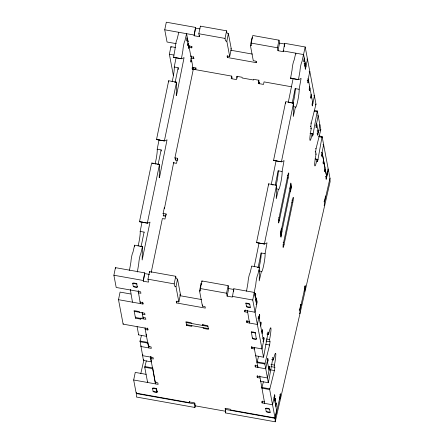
<?xml version="1.0" encoding="UTF-8"?>
<svg xmlns="http://www.w3.org/2000/svg" width="444" height="444" viewBox="0 0 444 444"><rect width="100%" height="100%" fill="white"/><g stroke="black" fill="none" stroke-linecap="round" stroke-linejoin="round"><path stroke-width="0.67" d="M174.248 57.071L173.598 57.376L181.463 58.78L184.066 57.631L176.806 93.939L176.246 95.615L176.534 82.168L168.67 80.764L156.516 139.505M251.665 266.328L249.978 273.254A5.35 0.549 -79.9 0 0 248.779 277.062A5.35 0.549 -79.9 0 0 247.974 282.811L246.509 291.236M157.381 139.188L156.571 139.571L164.43 140.976L167.033 139.827L159.773 176.135L159.218 177.811L159.501 164.374L151.643 162.959L139.483 221.7M176.551 82.479L174.586 82.129M256.898 242.496L256.571 242.652L264.435 244.056L267.027 242.829L265.068 253.685A9.363 0.96 -79.9 0 1 263.719 265.107A9.363 0.96 -79.9 0 1 261.399 271.395L259.218 280.891L259.507 267.454L257.814 274.675A5.35 0.549 -79.9 0 0 256.638 278.466A5.35 0.549 -79.9 0 0 255.833 284.216L252.753 300.016L263.558 357.198L255.7 355.794L255.827 355.133M134.604 246.281L134.615 245.182L132.939 252.37A5.35 0.549 -79.9 0 0 131.74 256.182A5.35 0.549 -79.9 0 0 130.941 261.932L129.47 270.357M168.665 81.89L168.676 80.775M268.67 184.97L268.676 183.855L256.521 242.585M285.681 103.591L285.703 102.775M142.074 221.8L140.171 231.396A9.363 0.96 -79.9 0 1 138.067 246.081M159.107 139.605L157.204 149.201A9.363 0.96 -79.9 0 1 155.234 163.348M176.135 57.409L174.237 67.005A9.363 0.96 -79.9 0 1 172.128 81.69M276.14 160.489L271.234 184.599M293.173 78.294L288.261 102.403M259.08 242.935L254.201 266.794M263.558 357.198L268.137 332.112L268.609 334.415L267.138 334.154M260.65 380.675L260.523 381.335L268.381 382.734L272.96 357.653L273.437 359.956L271.961 359.696M310.012 133.35L312.226 133.744L312.726 136.042L317.277 110.967L314.33 110.439M315.085 158.935L317.049 159.285L317.588 161.538L322.1 136.508L319.153 135.981M143.584 359.734L143.451 360.445L151.31 361.843L151.437 361.188M138.75 334.243L138.633 334.859L137.096 326.634M146.614 335.647L146.487 336.308L138.622 334.904M176.224 43.651L167.049 42.019L164.741 29.792L166.317 22.2L195.576 27.423L194.139 35.748L199.378 36.68L198.823 33.744L200.399 26.157L226.601 30.83L227.017 33.034A1.338 0.35 11.7 0 0 228.394 33.633L231.285 48.912L229.709 56.505L227.089 56.038L227.367 57.504L256.188 62.648L255.911 61.178L253.291 60.711L250.405 45.432A1.338 0.35 11.7 0 0 251.643 45.299L251.232 43.096L252.803 35.503L279.004 40.182L277.433 47.774L277.988 50.705L283.228 51.643L284.66 43.318L305.183 46.981L315.989 104.157L311.177 123.377L310.822 126.235L311.255 128.61A9.363 0.96 -79.9 0 0 309.906 140.038A9.363 0.96 -79.9 0 0 312.226 133.744M268.381 382.734L264.846 364.008L269.658 344.788L270.013 341.93L269.58 339.549A9.363 0.96 -79.9 0 0 270.929 328.127A9.363 0.96 -79.9 0 0 268.609 334.415M317.277 110.967L320.812 129.698L316 148.918L315.645 151.776L316.078 154.151A9.363 0.96 -79.9 0 0 314.729 165.573A9.363 0.96 -79.9 0 0 317.049 159.285M146.12 374.348L135.254 372.411L133.677 379.997L136.164 393.14L189.438 402.647L189.299 401.914L194.539 402.852L195.105 405.822L225.674 411.277L225.108 408.302L230.353 409.24L230.492 409.973L275.03 417.921L269.669 389.543L274.481 370.324L274.836 367.466L274.409 365.09A9.363 0.96 -79.9 0 0 275.757 353.668A9.363 0.96 -79.9 0 0 273.437 359.956M138.7 290.931L138.306 292.829L140.926 293.295L140.648 291.83L116.195 287.462L113.886 275.241L115.457 267.649L144.716 272.871L143.284 281.191L148.524 282.129L147.969 279.193L149.539 271.606L175.741 276.279L176.157 278.477A1.338 0.35 11.7 0 0 177.539 279.082L180.425 294.361L178.854 301.953L176.235 301.487L176.507 302.952L205.333 308.097L205.056 306.626L202.436 306.16L199.545 290.881L201.121 283.289A1.338 0.35 11.7 0 0 201.826 283.355M145.532 328.083L145.238 329.504L147.858 329.97L147.58 328.505L123.127 324.142L118.504 299.689L120.08 292.096L130.775 294.006M173.404 75.635L169.364 54.24L170.934 46.653L175.519 47.469M173.549 57.309L175.047 49.062A5.35 0.549 -79.9 0 1 175.852 43.312A5.35 0.549 -79.9 0 1 177.023 39.516L178.754 32.501M123.127 324.142L123.221 323.665M130.297 289.327L132.478 302.181M141.109 246.531L144.1 232.101L140.171 231.396M158.142 164.336L161.133 149.906L157.204 149.201M175.175 82.14L178.166 67.71L174.237 67.005M134.61 245.166L142.469 246.559L140.776 253.79A5.35 0.549 -79.9 0 0 139.605 257.581A5.35 0.549 -79.9 0 0 138.8 263.331L137.374 271.972M147.347 223.104L159.501 164.374M176.534 82.168L164.374 140.909L156.51 139.466M136.774 283.394L137.218 287.079A2.009 0.522 11.7 0 1 135.359 287.279A2.009 0.522 11.7 0 1 133.289 286.38L132.712 283.322A2.009 0.522 11.7 0 1 134.576 283.122A2.009 0.522 11.7 0 1 136.641 284.027L132.712 283.322M187.634 37.945L186.98 41.109L186.702 39.638L187.224 37.113L186.574 33.689L184.909 40.904A5.35 0.549 -79.9 0 0 183.711 44.716A5.35 0.549 -79.9 0 0 182.906 50.461L181.407 58.713L173.537 57.27M137.351 286.447L137.218 287.079L133.289 286.38M188.212 41.003L187.557 44.167L187.834 45.632L188.356 43.101L188.361 48.44L189.016 45.282M138.162 290.726L140.337 303.585L140.62 302.236M190.759 58.059L193.817 58.608L193.54 57.137L190.92 56.671L189.166 47.38L189.427 46.115M143.284 281.191L144.716 272.871M141.009 317.871L140.742 319.136L135.503 318.198L135.764 316.933M194.139 35.748L195.576 27.423M189.166 47.38L191.786 47.847L192.047 46.581M140.16 301.643L140.06 302.12L142.679 302.586L142.957 304.051L118.504 299.689M190.92 56.671L191.114 55.722M191.514 56.621L190.67 60.667L190.948 62.138L191.475 59.607L192.652 65.84L192.13 68.37L192.407 69.836L192.929 67.305L195.549 67.777L195.826 69.242L193.207 68.776L193.467 67.51M142.679 302.586L142.779 302.114M193.54 57.137L193.639 56.666M142.957 304.051L143.157 303.102M193.817 58.608L193.917 58.131M199.378 36.68L199.645 35.415M142.74 312.326L142.346 314.224L144.972 314.691L144.694 313.225L134.21 311.355M151.16 272.644L162.365 218.559L164.985 219.025L166.034 213.964L162.759 213.381M177.328 160.378L175.363 160.029L174.947 157.825L193.301 69.264L231.729 76.118L232.145 78.322M175.363 160.029L175.646 158.674M143.617 316.972L143.229 318.87L142.074 312.754M195.826 69.242L196.087 67.976M174.947 157.825L177.567 158.297L176.518 163.353L173.243 162.77M140.942 345.859L140.815 346.492L151.332 348.368L151.054 346.903L148.435 346.437L144.96 328.038M147.58 328.505L147.68 328.027M142.807 354.395L142.546 355.661L153.063 357.542L153.341 359.007L150.721 358.541L151.115 356.643M147.858 329.97L148.052 329.021M149.067 345.998L148.673 347.896L147.924 342.424L140.065 341.02L143.451 360.445M150.538 356.432L151.31 361.843M147.747 381.857L147.613 382.484L144.738 367.255L146.331 360.844M178.854 301.953L175.963 286.669A1.338 0.35 11.7 0 1 174.586 286.069L174.17 283.871L175.741 276.279M229.709 56.505L226.823 41.225A1.338 0.35 11.7 0 1 225.441 40.62L225.025 38.423L226.601 30.83M155.866 381.99L155.478 383.888L152.753 367.959L144.894 366.561M175.963 286.669L177.539 279.082M226.823 41.225L228.394 33.633M153.091 391.358L157.021 392.058L156.571 388.367M157.021 392.058L157.148 391.425M176.507 302.952L176.901 301.054M227.367 57.504L227.761 55.605M231.729 76.118L231.202 78.649L236.447 79.587L237.146 76.213M191.747 325.635L191.886 326.368L186.647 325.435L186.907 324.17M250.405 45.432L251.976 37.84A1.338 0.35 11.7 0 0 252.453 37.901M199.545 290.881A1.338 0.35 11.7 0 0 200.788 290.748L200.372 288.545L201.942 280.952L228.144 285.631L228.699 288.561L227.128 296.154L232.367 297.091L233.805 288.767L254.329 292.43L256.638 304.651L255.983 304.534M202.436 306.16L202.697 304.895M256.188 62.648L256.449 61.383M202.947 324.198L202.686 325.463L202.547 324.725L207.786 325.663L208.48 329.331L203.241 328.394L203.102 327.661M189.438 402.647L189.699 401.382M258.98 80.109L258.28 83.483L263.52 84.416L264.047 81.885L291.686 86.819M259.113 83.661L259.396 82.307M227.128 296.154L226.573 293.223L228.144 285.631M277.988 50.705L279.559 43.118L279.004 40.182M233.55 291.397L233.81 290.132M283.228 51.643L283.488 50.377M284.277 46.581L284.66 43.318M273.554 160.389L285.708 101.648L293.567 103.047L293.284 116.5L295.46 107.004A9.363 0.96 -79.9 0 0 297.78 100.716A9.363 0.96 -79.9 0 0 299.128 89.294L301.088 78.438L298.496 79.665L290.637 78.261L291.286 77.955M290.581 78.194L292.08 69.947A5.35 0.549 -79.9 0 1 292.885 64.197A5.35 0.549 -79.9 0 1 294.061 60.401L295.754 53.169L295.915 54.024M245.948 302.875L246.398 306.56A2.009 0.522 11.6 0 0 248.451 307.459A2.009 0.522 11.6 0 0 250.327 307.265L249.75 304.207A2.009 0.522 11.8 0 0 247.669 303.302A2.009 0.522 11.8 0 0 245.821 303.507L249.75 304.207M247.48 312.31L244.86 311.843L245.255 309.945M246.525 305.927L246.398 306.56L250.327 307.265M247.336 310.206L249.511 323.066L249.794 321.717M257.914 318.109L259.224 318.342L259.751 315.817L259.474 314.346L257.376 324.47L246.892 322.599L246.714 320.657M258.147 267.416L261.139 252.986L265.068 253.685M275.18 185.22L278.166 170.79L282.101 171.489A9.363 0.96 -79.9 0 1 280.747 182.911A9.363 0.96 -79.9 0 1 278.427 189.2L276.251 198.696L276.54 185.259L268.676 183.844M292.208 103.025L295.199 88.595L299.128 89.294M246.892 322.599L247.286 320.701M264.38 243.984L276.54 185.259M293.567 103.047L281.413 161.788L273.543 160.351M305.183 46.981L301.942 61.788A5.35 0.549 -79.9 0 0 300.749 65.595A5.35 0.549 -79.9 0 0 299.944 71.345L298.446 79.593L290.576 78.155M249.334 321.123L249.239 321.6L246.614 321.134M254.973 295.848L255.5 293.318L255.777 294.788L255.245 297.341M304.257 57.992L303.735 60.523L304.012 61.994L304.54 59.435M282.101 171.489L284.055 160.634L281.463 161.86L273.604 160.456L274.092 160.228M255.822 300.399L256.355 297.841L256.632 299.312L256.105 301.842M305.117 62.493L304.59 65.046L304.867 66.517L305.389 63.986L304.079 63.753M256.36 303.185L256.882 300.655L257.159 302.12L255.067 312.243L244.583 310.373L244.86 311.843M305.644 65.329L305.122 67.86L305.4 69.325L307.498 59.207L306.843 59.085M251.343 331.762L252.403 338.35A2.009 0.522 11.7 0 0 254.473 339.249A2.009 0.522 11.7 0 0 256.332 339.05L256.432 338.578M252.497 337.873L252.403 338.35L256.332 339.05L255.272 332.462M254.606 348.035L254.412 348.984L251.792 348.518L251.615 346.575M251.792 348.518L252.087 347.091M279.015 217.937L287.751 175.763A4.013 0.411 -79.9 0 1 288.744 173.066A4.013 0.411 -79.9 0 1 288.167 177.966L279.426 220.135A4.013 0.411 -79.9 0 1 278.432 222.833A4.013 0.411 -79.9 0 1 279.015 217.937L278.521 217.849M260.4 324.581L260.928 322.05L261.205 323.515L260.678 326.046M309.69 86.724L309.163 89.255L309.44 90.72L309.968 88.19M280.447 234.377L290.937 183.772M280.863 236.58L291.353 185.969M261.832 332.162L262.36 329.631L262.637 331.096L262.11 333.627M311.122 94.306L310.595 96.836L310.872 98.302L311.399 95.771M267.355 358.58L267.843 358.663L265.751 368.786L255.267 366.916L255.661 365.018M263.292 339.86L263.814 337.329L264.091 338.8L261.993 348.917L251.515 347.053M312.576 102.003L312.049 104.534L312.326 106.005L314.424 95.882L313.769 95.765M283.633 242.385L292.374 200.216A4.013 0.411 -79.9 0 1 293.367 197.519A4.013 0.411 -79.9 0 1 292.785 202.414L284.049 244.589A4.013 0.411 -79.9 0 1 283.056 247.28A4.013 0.411 -79.9 0 1 283.633 242.385L283.139 242.302M258.019 366.75L257.886 367.382L254.135 347.519M259.895 378.022L257.276 377.55L257.67 375.657M259.751 375.918L264.691 403.374M315.867 127.25L316.361 127.334L316.084 125.868L318.182 115.745L317.688 115.662M267.843 358.663L268.121 360.134L267.599 362.665L267.105 362.576M316.361 127.334L316.883 124.808L315.9 124.631M268.809 366.278L269.303 366.367L268.775 368.897L268.287 368.809M317.321 134.948L317.815 135.037L317.538 133.572L318.059 131.041L317.077 130.863M274.398 398.656L274.925 396.126L274.647 394.661L272.549 404.778L262.071 402.908L262.459 401.01M269.303 366.367L269.58 367.832L267.482 377.955L256.998 376.085L257.276 377.55M317.815 135.037L319.913 124.914L319.419 124.831M274.808 400.832L275.336 398.301L275.613 399.772L275.086 402.303M275.663 405.355L276.19 402.825L276.468 404.295L275.94 406.826M275.03 417.921L276.606 410.328M325.363 176.584L326.673 176.817L328.249 169.225L322.1 136.508M195.216 406.032L194.888 407.459L136.369 397.019L136.48 392.457M140.804 373.543L143.889 360.04M194.888 407.459L194.916 403.257M322.971 144.661L323.626 144.777L321.567 154.906L321.845 156.371L322.372 153.84L323.548 160.079L323.021 162.604L323.299 164.075L323.826 161.544L324.98 167.654L324.453 170.185L324.731 171.656L325.258 169.125L326.434 175.358L325.913 177.889L326.19 179.354L328.288 169.236L329.981 178.205L330.114 181.696L275.241 421.8L225.458 412.914L225.485 408.713M225.458 412.914L225.785 411.488M275.241 421.8L275.102 418.315L280.508 394.666L279.853 394.55M329.981 178.205L324.575 201.854L323.92 201.737M263.409 381.735L261.81 388.145L269.669 389.543M140.054 341.059L141.508 335.303M258.58 356.193L256.987 362.604L264.846 364.008M140.027 221.539L139.538 221.767L147.397 223.171L150.005 222.122L142.158 259.995L142.474 246.587M195.715 28.155L199.972 28.916M279.559 43.118L284.798 44.05M198.823 33.744L225.025 38.423M251.232 43.096L277.433 47.774M164.741 29.792L194 35.009M283.089 50.91L303.613 54.573L305.922 66.794L305.267 66.678M230.63 48.796L231.285 48.912M230.741 50.233L252.359 54.09M188.45 45.837L191.508 46.381L191.786 47.847M309.152 71.312L309.807 71.428L307.709 81.552L307.986 83.017L308.508 80.486L307.198 80.253M169.364 54.24L173.948 55.062M307.575 78.904L308.23 79.021L312.854 103.474L312.199 103.358M315.495 104.068L315.989 104.157M315.34 104.762L315.834 104.851M289 102.547L290.309 102.78M291.619 103.014L292.929 103.247M293.495 106.654L295.46 107.004M314.186 111.194L317.133 111.722M310.733 123.06L311.222 123.149M315.59 125.78L316.084 125.868M310.345 126.324L310.839 126.412M320.324 129.609L320.812 129.698M310.517 128.483L311.255 128.61M319.674 130.214L320.657 130.392M317.044 133.483L317.538 133.572M310.356 133.622L313.303 134.149M318.52 136.647L321.956 137.263M312.149 135.858L312.654 136.003M315.556 148.601L316.05 148.685M321.401 152.248L322.055 152.37L326.673 176.817M315.173 151.865L315.662 151.953M315.345 154.018L316.078 154.151M316.161 159.341L318.126 159.69M316.977 161.4L317.466 161.488M327.594 169.109L328.249 169.225M287.262 175.674L287.751 175.763M287.185 177.789L288.167 177.966M152.314 163.392L153.624 163.625M154.934 163.858L156.244 164.091M157.553 164.324L159.518 164.674M271.967 184.743L273.276 184.976M276.462 188.85L278.427 189.2M324.059 205.222L324.714 205.339L324.531 200.688L325.613 195.959L325.657 197.119M291.88 200.127L292.374 200.216M291.802 202.236L292.785 202.414M278.444 219.963L279.426 220.135M163.176 215.579L165.795 216.045M283.067 244.411L284.049 244.589M139.477 221.661L147.336 223.066M256.51 242.546L264.374 243.95M251.648 266.05L259.507 267.438M139.866 246.403L141.175 246.636M257.559 267.405L259.524 267.754M258.774 270.929L261.399 271.395M304.59 286.325L305.244 286.441L299.839 310.084L299.184 309.968M304.728 289.81L305.383 289.926L305.2 285.27L304.162 291.164M144.855 273.604L149.439 274.42M228.699 288.561L233.616 289.438M147.969 279.193L174.17 283.871M200.372 288.545L226.573 293.223M113.886 275.241L143.146 280.458M232.229 296.359L252.753 300.016M299.323 313.453L299.978 313.569L299.794 308.919L300.877 304.19L300.921 305.35M179.77 294.244L180.425 294.361M179.881 295.682L201.498 299.539M258.291 316.761L258.946 316.877L263.57 341.331L262.915 341.214M267.704 332.129L268.193 332.217M267.038 333.927L267.532 334.016M186.114 322.505L207.947 326.401M186.524 324.703L208.364 328.599M266.389 338.983L269.58 339.549M262.781 338.567L264.091 338.8M142.951 317.399L145.571 317.871L145.848 319.336L135.365 317.466M266.067 341.053L269.996 341.752M265.679 344.316L269.608 345.016M146.115 334.149L146.487 336.308M272.527 357.67L273.021 357.759M263.209 356.354L263.703 356.443M271.867 359.462L272.355 359.551M267.138 359.956L268.121 360.134M257.143 361.91L265.001 363.314M270.968 364.48L274.409 365.09M139.91 341.714L147.769 343.118M270.89 366.589L274.819 367.293M269.086 367.749L269.58 367.832M257.609 365.917L254.989 365.451L255.267 366.916M270.013 369.769L274.436 370.557M268.037 381.896L268.526 381.979M261.966 387.451L269.824 388.85M144.738 367.255L152.597 368.653M279.992 398.035L280.647 398.151L280.464 393.501L279.431 399.395M274.303 399.539L275.613 399.772M264.413 401.909L261.793 401.443L262.071 402.908M133.677 379.997L158.136 384.365L157.859 382.894L155.239 382.428L150.721 358.541M156.443 389L152.508 388.3L153.147 391.453A1.493 0.389 11.7 0 0 153.413 391.713L154.656 392.152A2.47 0.638 11.7 0 0 155.911 392.363L156.887 392.335A1.493 0.389 11.7 0 0 157.076 392.157L156.482 389.011A2.009 0.522 11.7 0 0 154.412 388.106A2.009 0.522 11.7 0 0 152.547 388.306M265.656 408.491L269.586 409.19L270.18 412.337A1.493 0.389 11.7 0 1 269.991 412.515L268.836 412.526A2.47 0.638 11.7 0 1 267.577 412.287L266.517 411.893A1.493 0.389 11.7 0 1 266.25 411.638L265.656 408.491A2.009 0.522 11.6 0 1 267.532 408.291A2.009 0.522 11.6 0 1 269.586 409.19M266.233 411.544L270.163 412.248M136.236 393.534L194.755 403.973M225.319 409.429L275.102 418.315M316.605 123.338L318.337 132.506M289.888 188.833L290.798 183.039L291.492 186.708L290.443 191.764L290.304 191.031M259.34 83.883L258.647 80.214L253.407 79.282L253.546 80.014L242.191 77.989L242.052 77.256L236.813 76.318L237.157 78.155M281.496 229.32L281.357 228.582L280.308 233.644L281.002 237.312L281.912 231.518M267.321 361.194L269.053 370.363M274.12 397.186L276.751 411.105M200.399 26.157L200.477 26.568M233.805 288.767L233.899 289.272M170.934 46.653L171.129 47.669M201.942 280.952L202.098 281.779M177.567 158.297L177.778 159.396M201.121 283.289L201.299 284.243M173.898 162.887L173.759 162.154L164.463 208.436L164.324 207.703L163.275 212.759L163.969 216.428M191.331 323.437L191.192 322.699L185.953 321.767L186.647 325.435M166.034 213.964L166.239 215.063M149.539 271.606L149.695 272.427M139.449 312.287L139.311 311.555L134.071 310.617L135.503 318.198M140.609 318.398L140.742 319.136M115.457 267.649L115.601 268.415M261.139 252.986A9.363 0.96 -79.9 0 1 259.03 267.665M295.199 88.595A9.363 0.96 -79.9 0 1 293.096 103.274M278.166 170.79A9.363 0.96 -79.9 0 1 276.063 185.47M187.435 41.93A2.009 0.522 11.7 0 0 188.078 41.636L187.501 38.578A2.009 0.522 11.7 0 0 186.696 38.023M178.166 67.71A9.363 0.96 -79.9 0 1 178.199 69.636M144.1 232.101A9.363 0.96 -79.9 0 1 144.133 232.312M161.133 149.906A9.363 0.96 -79.9 0 1 161.194 151.021M255.178 332.939L251.249 332.234A2.009 0.522 11.7 0 1 253.108 332.034A2.009 0.522 11.7 0 1 255.178 332.939"/></g></svg>
